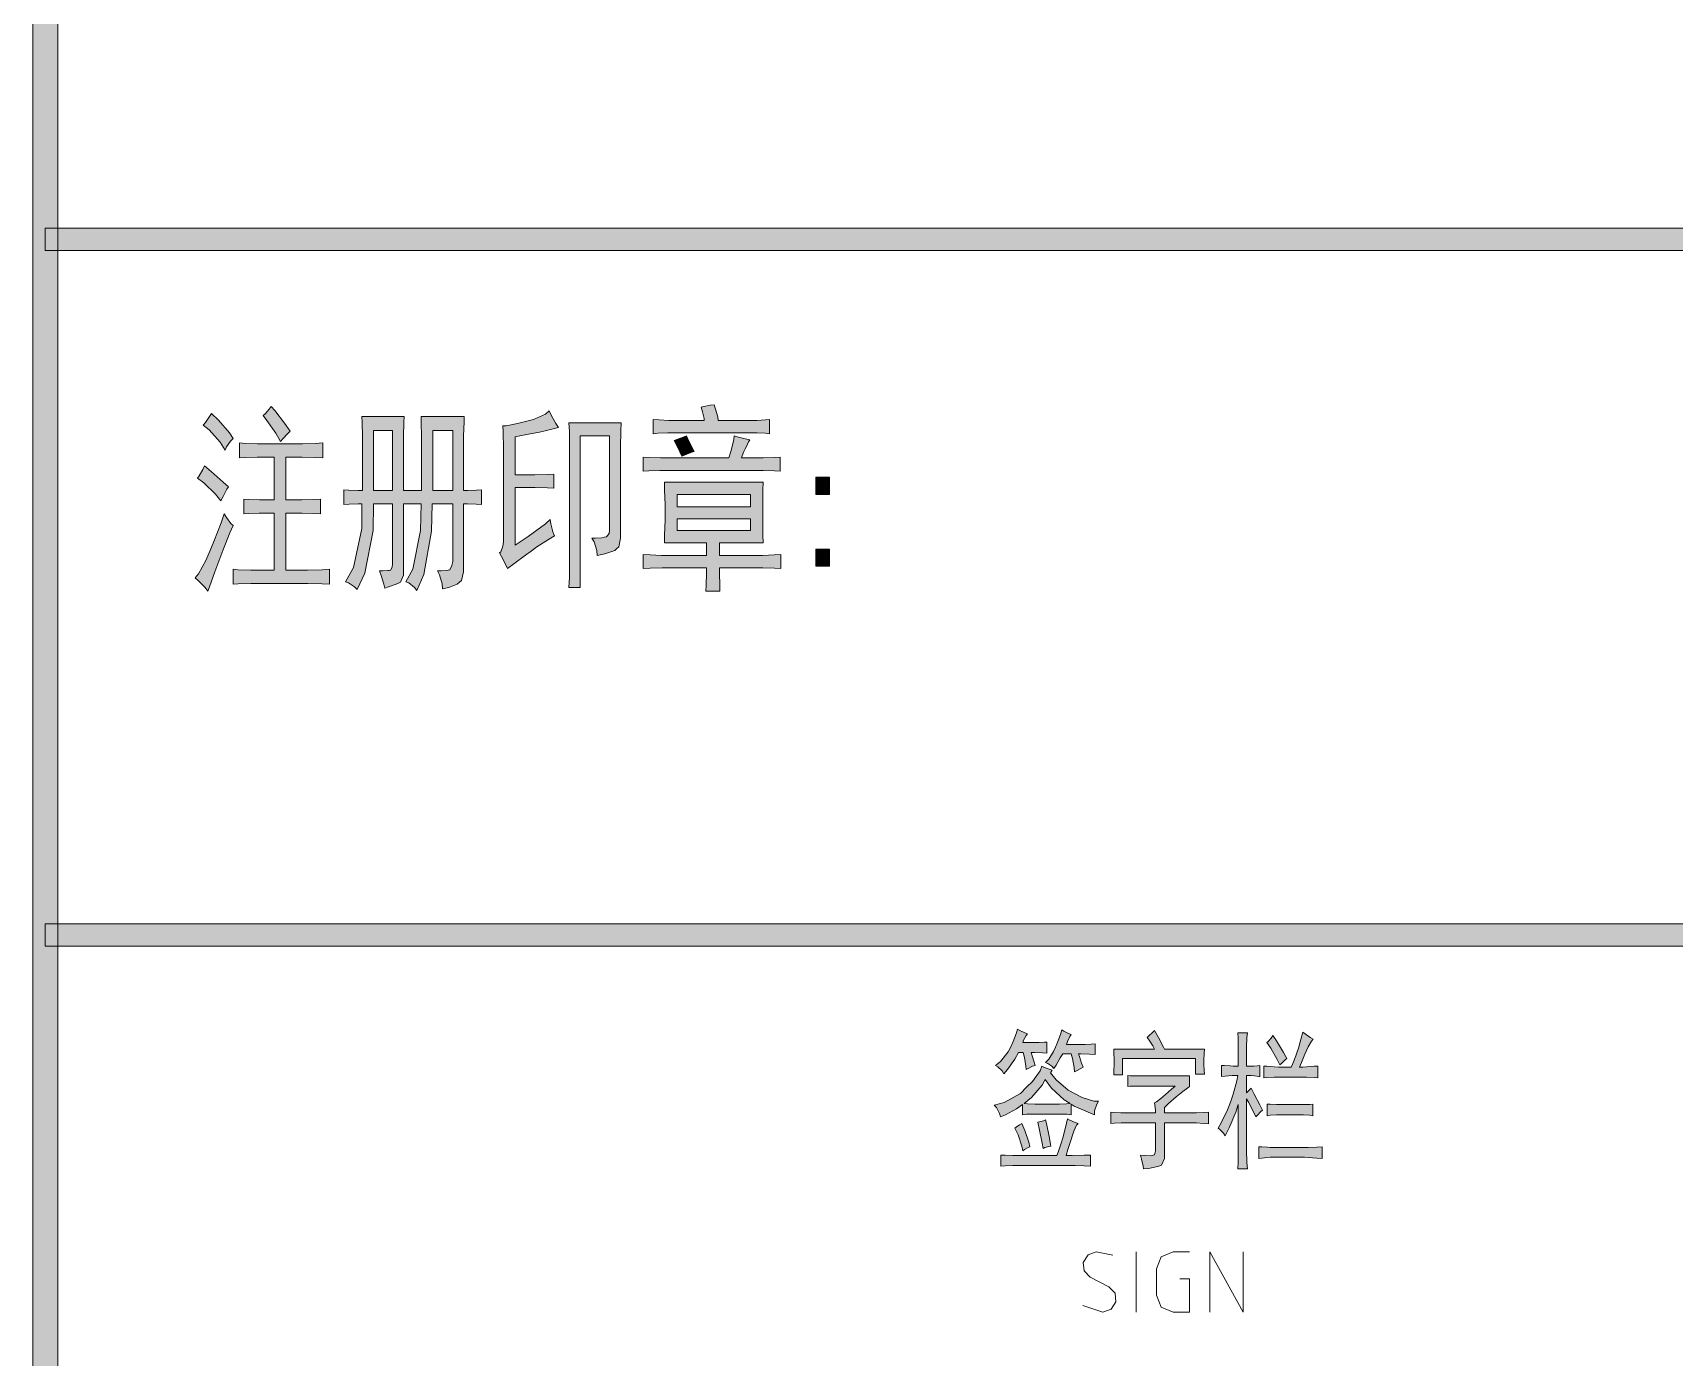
# Model space of a CAD drawing. Header units: millimetres. Extents: x 0 to 414, y 0 to 292.
# Drawn here: x 354.72 to 385.83, y 115.62 to 140.73 of the extents above; entities that cross this region are included whole.
import ezdxf

# ---------------------------------------------------------------- set-up
doc = ezdxf.new("R2010")
doc.units = ezdxf.units.MM

msp = doc.modelspace()

# ---------------------------------------------------------------- hatches: boundary and pattern name
h = msp.add_hatch(color=0)
h.dxf.hatch_style = 2
h.paths.add_polyline_path([(355.194306, 9.846028), (354.721583, 9.846028), (354.721583, 282.620861), (355.194306, 282.620861)])
h = msp.add_hatch(color=0)
h.dxf.hatch_style = 2
h.paths.add_polyline_path([(354.957944, 136.599083), (354.957944, 137.022417), (404.237472, 137.022417), (404.237472, 136.599083)])
h = msp.add_hatch(color=0)
h.dxf.hatch_style = 2
h.paths.add_polyline_path([(358.10825, 133.512278), (358.242306, 133.38175), (358.446917, 133.141861), (358.521, 133.039556), (358.468083, 132.986639), (358.390472, 132.877278), (358.365778, 132.817306), (358.270528, 132.965472), (358.065917, 133.201833), (357.953028, 133.290028), (357.991833, 133.342944), (358.069444, 133.452306)])
h = msp.add_hatch(color=0)
h.dxf.hatch_style = 2
h.paths.add_polyline_path([(359.085444, 133.469944), (359.12425, 133.505222), (359.201861, 133.593417), (359.240667, 133.646333), (359.311222, 133.565194), (359.491139, 133.328833), (359.596972, 133.173611), (359.551111, 133.12775), (359.462917, 133.0325), (359.417056, 132.979583), (359.325333, 133.134806), (359.156, 133.378222)])
h = msp.add_hatch(color=0)
h.dxf.hatch_style = 2
h.paths.add_polyline_path([(364.609944, 131.191), (364.497056, 131.123972), (364.278333, 130.979333), (364.168972, 130.901722), (364.063139, 130.824111), (363.837361, 130.658306), (363.720944, 130.570111), (363.682139, 130.65125), (363.604528, 130.799417), (363.565722, 130.866444), (363.593944, 130.887611), (363.63275, 130.993444), (363.643333, 131.074583), (363.643333, 132.626806), (363.643333, 132.842), (363.636278, 133.166556), (363.63275, 133.275917), (363.692722, 133.275917), (363.907917, 133.31825), (364.059611, 133.357056), (364.211306, 133.399389), (364.437083, 133.498167), (364.507639, 133.558139), (364.546444, 133.477), (364.634639, 133.321778), (364.687556, 133.247694), (364.613472, 133.223), (364.433556, 133.180667), (364.324194, 133.1595), (364.218361, 133.134806), (363.985528, 133.092472), (363.865583, 133.067778), (363.865583, 132.344583), (364.130167, 132.344583), (364.236, 132.344583), (364.468833, 132.351639), (364.595833, 132.358694), (364.595833, 132.094111), (364.479417, 132.101167), (364.246583, 132.108222), (364.130167, 132.108222), (363.865583, 132.108222), (363.865583, 131.014611), (364.109, 131.176889), (364.440611, 131.420306), (364.528806, 131.501444), (364.542917, 131.420306), (364.581722, 131.265083)])
h = msp.add_hatch(color=0)
h.dxf.hatch_style = 2
h.paths.add_polyline_path([(367.636778, 133.674556), (367.665, 133.593417), (367.703806, 133.44525), (367.714389, 133.378222), (368.367028, 133.378222), (368.444639, 133.378222), (368.606917, 133.388806), (368.688056, 133.395861), (368.688056, 133.12775), (368.606917, 133.134806), (368.451694, 133.141861), (368.377611, 133.141861), (366.860667, 133.141861), (366.758361, 133.141861), (366.571389, 133.134806), (366.483194, 133.12775), (366.483194, 133.395861), (366.592556, 133.388806), (366.776, 133.378222), (366.850083, 133.378222), (367.446278, 133.378222), (367.446278, 133.417028), (367.418056, 133.544028), (367.393361, 133.632222), (367.44275, 133.646333), (367.562694, 133.6675)])
h = msp.add_hatch(color=0)
h.paths.add_polyline_path([(361.7595, 133.452306), (361.752444, 133.342944), (361.745389, 133.078361), (361.745389, 132.923139), (361.745389, 132.04825), (362.091111, 132.04825), (362.091111, 132.93725), (362.091111, 133.078361), (362.084056, 133.335889), (362.080528, 133.452306), (362.898972, 133.452306), (362.895444, 133.35), (362.888389, 133.085417), (362.888389, 132.923139), (362.888389, 132.04825), (362.966, 132.04825), (363.131806, 132.055306), (363.223528, 132.062361), (363.223528, 131.783667), (363.128278, 131.790722), (362.962472, 131.797778), (362.888389, 131.797778), (362.888389, 130.644194), (362.888389, 130.510139), (362.846056, 130.344333), (362.80725, 130.312583), (362.764917, 130.277306), (362.606167, 130.213806), (362.48975, 130.185583), (362.479167, 130.280833), (362.429778, 130.453694), (362.390972, 130.527778), (362.461528, 130.527778), (362.563833, 130.534833), (362.595583, 130.541889), (362.627333, 130.548944), (362.666139, 130.630083), (362.68025, 130.704167), (362.68025, 131.797778), (362.288667, 131.797778), (362.278083, 131.279194), (362.133444, 130.46075), (362.002917, 130.157361), (361.957056, 130.213806), (361.851222, 130.298472), (361.79125, 130.319639), (361.925306, 130.556), (362.069944, 131.293306), (362.080528, 131.797778), (361.745389, 131.797778), (361.745389, 130.556), (361.745389, 130.443111), (361.692472, 130.312583), (361.643083, 130.287889), (361.590167, 130.266722), (361.463167, 130.224389), (361.392611, 130.199694), (361.374972, 130.273778), (361.325583, 130.436056), (361.293833, 130.527778), (361.357333, 130.527778), (361.449056, 130.531306), (361.47375, 130.534833), (361.498444, 130.538361), (361.530194, 130.598333), (361.53725, 130.658306), (361.53725, 131.797778), (361.180944, 131.797778), (361.170361, 131.293306), (361.015139, 130.481917), (360.8705, 130.171472), (360.821111, 130.224389), (360.708222, 130.298472), (360.64825, 130.319639), (360.799944, 130.591278), (360.955167, 131.332111), (360.958694, 131.797778), (360.888139, 131.797778), (360.715278, 131.790722), (360.6165, 131.783667), (360.6165, 132.062361), (360.708222, 132.055306), (360.888139, 132.04825), (360.969278, 132.04825), (360.969278, 132.9055), (360.969278, 133.067778), (360.96575, 133.342944), (360.958694, 133.452306)])
h.paths.add_polyline_path([(362.68025, 132.04825), (362.68025, 133.187722), (362.302778, 133.187722), (362.302778, 132.04825)])
h.paths.add_polyline_path([(361.53725, 132.04825), (361.53725, 133.187722), (361.180944, 133.187722), (361.180944, 132.04825)])
h = msp.add_hatch(color=0)
h.dxf.hatch_style = 2
h.paths.add_polyline_path([(365.872889, 133.335889), (365.865833, 133.180667), (365.862306, 132.870222), (365.862306, 132.715), (365.862306, 131.279194), (365.862306, 131.148667), (365.827028, 130.979333), (365.788222, 130.947583), (365.752944, 130.915833), (365.565972, 130.852333), (365.417806, 130.820583), (365.41075, 130.912306), (365.361361, 131.074583), (365.319028, 131.148667), (365.389583, 131.148667), (365.506, 131.155722), (365.551861, 131.162778), (365.594194, 131.169833), (365.643583, 131.236861), (365.650639, 131.293306), (365.650639, 133.085417), (365.096778, 133.085417), (365.096778, 130.213806), (364.885111, 130.213806), (364.892167, 130.400778), (364.895694, 130.785306), (364.895694, 130.982861), (364.895694, 132.669139), (364.895694, 132.831417), (364.892167, 133.166556), (364.885111, 133.335889)])
h = msp.add_hatch(color=0)
h.dxf.hatch_style = 2
h.paths.add_polyline_path([(359.7275, 132.93725), (359.833333, 132.93725), (360.07675, 132.944306), (360.217861, 132.951361), (360.217861, 132.669139), (360.066167, 132.676194), (359.829806, 132.68325), (359.738083, 132.68325), (359.519361, 132.68325), (359.519361, 131.871861), (359.7275, 131.871861), (359.82275, 131.871861), (360.045, 131.878917), (360.172, 131.885972), (360.172, 131.607278), (360.048528, 131.614333), (359.829806, 131.621389), (359.7275, 131.621389), (359.519361, 131.621389), (359.519361, 130.541889), (359.794528, 130.541889), (359.928583, 130.541889), (360.20375, 130.548944), (360.348389, 130.556), (360.348389, 130.273778), (360.20375, 130.280833), (359.932111, 130.287889), (359.805111, 130.287889), (358.99725, 130.287889), (358.852611, 130.287889), (358.612722, 130.280833), (358.521, 130.273778), (358.521, 130.556), (358.609194, 130.548944), (358.852611, 130.541889), (359.007833, 130.541889), (359.297111, 130.541889), (359.297111, 131.621389), (359.117194, 131.621389), (359.014889, 131.621389), (358.813806, 131.614333), (358.718556, 131.607278), (358.718556, 131.885972), (358.813806, 131.878917), (359.018417, 131.871861), (359.131306, 131.871861), (359.297111, 131.871861), (359.297111, 132.68325), (359.085444, 132.68325), (358.976083, 132.68325), (358.753833, 132.676194), (358.640944, 132.669139), (358.640944, 132.951361), (358.753833, 132.944306), (358.979611, 132.93725), (359.096028, 132.93725)])
h = msp.add_hatch(color=0)
h.dxf.hatch_style = 2
h.paths.add_polyline_path([(368.455222, 132.669139), (368.568111, 132.669139), (368.783306, 132.676194), (368.889139, 132.68325), (368.889139, 132.418667), (368.783306, 132.425722), (368.568111, 132.432778), (368.455222, 132.432778), (366.716028, 132.432778), (366.610194, 132.432778), (366.398528, 132.425722), (366.292694, 132.418667), (366.292694, 132.68325), (366.405583, 132.676194), (366.61725, 132.669139), (366.716028, 132.669139), (367.911944, 132.669139), (367.957806, 132.81025), (368.007194, 133.018389), (368.01425, 133.085417), (368.074222, 133.067778), (368.222389, 133.0325), (368.314111, 133.011333), (368.289417, 132.972528), (368.247083, 132.887861), (368.222389, 132.842), (368.201222, 132.792611), (368.169472, 132.707944), (368.155361, 132.669139)])
h = msp.add_hatch(color=0)
h.dxf.hatch_style = 2
h.paths.add_polyline_path([(366.881833, 132.997222), (366.931222, 133.018389), (367.047639, 133.060722), (367.114667, 133.085417), (367.146417, 133.011333), (367.2205, 132.863167), (367.259306, 132.789083), (367.192278, 132.767917), (367.075861, 132.722056), (367.026472, 132.700889), (366.987667, 132.782028), (366.913583, 132.930194)])
h = msp.add_hatch(color=0)
h.dxf.hatch_style = 2
h.paths.add_polyline_path([(357.977722, 132.520972), (358.104722, 132.411611), (358.3305, 132.210528), (358.429278, 132.122333), (358.397528, 132.072944), (358.326972, 131.938889), (358.288167, 131.85775), (358.182333, 131.981222), (357.960083, 132.196417), (357.843667, 132.284611), (357.875417, 132.330472), (357.942444, 132.446889)])
h = msp.add_hatch(color=0)
h.dxf.hatch_style = 2
h.paths.add_polyline_path([(369.820472, 131.974167), (369.566472, 131.974167), (369.566472, 132.30225), (369.820472, 132.30225)])
h = msp.add_hatch(color=0)
h.paths.add_polyline_path([(368.568111, 132.210528), (368.561056, 132.055306), (368.557528, 131.7625), (368.557528, 131.621389), (368.557528, 131.487333), (368.561056, 131.205111), (368.568111, 131.056944), (367.735556, 131.056944), (367.735556, 130.820583), (368.444639, 130.820583), (368.550472, 130.820583), (368.779778, 130.827639), (368.899722, 130.838222), (368.899722, 130.570111), (368.783306, 130.577167), (368.557528, 130.584222), (368.444639, 130.584222), (367.735556, 130.584222), (367.735556, 130.474861), (367.742611, 130.252611), (367.746139, 130.14325), (367.481556, 130.14325), (367.485083, 130.252611), (367.492139, 130.474861), (367.492139, 130.584222), (366.737194, 130.584222), (366.649, 130.584222), (366.42675, 130.577167), (366.292694, 130.570111), (366.292694, 130.838222), (366.423222, 130.827639), (366.638417, 130.820583), (366.726611, 130.820583), (367.492139, 130.820583), (367.492139, 131.056944), (366.694861, 131.056944), (366.698389, 131.205111), (366.705444, 131.494389), (366.705444, 131.6355), (366.705444, 131.776611), (366.698389, 132.062361), (366.694861, 132.210528)])
h.paths.add_polyline_path([(368.324694, 131.737806), (368.324694, 131.974167), (366.938278, 131.974167), (366.938278, 131.737806)])
h.paths.add_polyline_path([(368.324694, 131.293306), (368.324694, 131.515556), (366.938278, 131.515556), (366.938278, 131.293306)])
h = msp.add_hatch(color=0)
h.dxf.hatch_style = 2
h.paths.add_polyline_path([(358.521, 131.385028), (358.4575, 131.250972), (358.323444, 130.915833), (358.249361, 130.711222), (358.17175, 130.506611), (358.069444, 130.224389), (358.041222, 130.14325), (357.988306, 130.213806), (357.864833, 130.340806), (357.797806, 130.393722), (357.861306, 130.467806), (357.998889, 130.721806), (358.0765, 130.901722), (358.154111, 131.085167), (358.291694, 131.434417), (358.351667, 131.607278), (358.390472, 131.54025), (358.475139, 131.427361)])
h = msp.add_hatch(color=0)
h.dxf.hatch_style = 2
h.paths.add_polyline_path([(369.820472, 130.615972), (369.566472, 130.615972), (369.566472, 130.940528), (369.820472, 130.940528)])
h = msp.add_hatch(color=0)
h.dxf.hatch_style = 2
h.paths.add_polyline_path([(404.237472, 123.835583), (404.237472, 123.41225), (354.957944, 123.41225), (354.957944, 123.835583)])
h = msp.add_hatch(color=0)
h.dxf.hatch_style = 2
h.paths.add_polyline_path([(373.944444, 121.38025), (373.863306, 121.387306), (373.711611, 121.394361), (373.644583, 121.394361), (373.662222, 121.330861), (373.701028, 121.210917), (373.722194, 121.147417), (373.669278, 121.133306), (373.588139, 121.0945), (373.552861, 121.069806), (373.545806, 121.136833), (373.517583, 121.299111), (373.496417, 121.394361), (373.404694, 121.394361), (373.334139, 121.270889), (373.196556, 121.069806), (373.129528, 120.992194), (373.097778, 121.045111), (373.016639, 121.122722), (372.970778, 121.147417), (373.066028, 121.225028), (373.210667, 121.404944), (373.260056, 121.503722), (373.305917, 121.6025), (373.369417, 121.768306), (373.387056, 121.835333), (373.429389, 121.814167), (373.524639, 121.768306), (373.577556, 121.747139), (373.549333, 121.715389), (373.503472, 121.630722), (373.485833, 121.581333), (373.746889, 121.581333), (373.796278, 121.581333), (373.895056, 121.588389), (373.944444, 121.591917)])
h = msp.add_hatch(color=0)
h.dxf.hatch_style = 2
h.paths.add_polyline_path([(374.628833, 121.115667), (374.5865, 121.0945), (374.505361, 121.048639), (374.470083, 121.027472), (374.4595, 121.108611), (374.42775, 121.281472), (374.403056, 121.369667), (374.244306, 121.369667), (374.198444, 121.292056), (374.117306, 121.154472), (374.0785, 121.0945), (374.039694, 121.133306), (373.962083, 121.186222), (373.91975, 121.203861), (373.979722, 121.270889), (374.071444, 121.415528), (374.106722, 121.493139), (374.142, 121.57075), (374.201972, 121.736556), (374.226667, 121.82475), (374.265472, 121.796528), (374.353667, 121.754194), (374.403056, 121.736556), (374.378361, 121.69775), (374.336028, 121.6025), (374.318389, 121.549583), (374.628833, 121.549583), (374.667639, 121.549583), (374.784056, 121.553111), (374.861667, 121.560167), (374.861667, 121.359083), (374.748778, 121.366139), (374.590028, 121.369667), (374.544167, 121.369667), (374.561806, 121.320278), (374.600611, 121.193278)])
h = msp.add_hatch(color=0)
h.dxf.hatch_style = 2
h.paths.add_polyline_path([(375.9835, 121.814167), (376.061111, 121.676583), (376.156361, 121.496667), (376.174, 121.457861), (376.932472, 121.457861), (376.925417, 121.376722), (376.921889, 121.249722), (376.921889, 121.203861), (376.921889, 121.165056), (376.925417, 121.055694), (376.932472, 120.981611), (376.763139, 120.981611), (376.763139, 121.281472), (375.376722, 121.281472), (375.376722, 120.971028), (375.210917, 120.971028), (375.214444, 121.048639), (375.217972, 121.172111), (375.217972, 121.214444), (375.217972, 121.260306), (375.214444, 121.38025), (375.210917, 121.457861), (375.9835, 121.457861), (375.955278, 121.521361), (375.884722, 121.630722), (375.842389, 121.680111), (375.874139, 121.708333), (375.944694, 121.775361)])
h = msp.add_hatch(color=0)
h.dxf.hatch_style = 2
h.paths.add_polyline_path([(377.257028, 121.147417), (377.309944, 121.147417), (377.419306, 121.143889), (377.472222, 121.136833), (377.571, 121.136833), (377.571, 121.404944), (377.571, 121.486083), (377.567472, 121.669528), (377.563944, 121.768306), (377.747389, 121.768306), (377.736806, 121.680111), (377.72975, 121.496667), (377.72975, 121.404944), (377.72975, 121.136833), (377.828528, 121.136833), (377.863806, 121.136833), (377.937889, 121.143889), (377.980222, 121.147417), (377.980222, 120.939278), (377.962583, 120.942806), (377.877917, 120.953389), (377.814417, 120.960444), (377.72975, 120.960444), (377.72975, 120.628833), (377.814417, 120.717028), (377.870861, 120.604139), (377.980222, 120.399528), (378.029611, 120.304278), (377.994333, 120.272528), (377.934361, 120.2055), (377.902611, 120.17375), (377.853222, 120.283111), (377.768556, 120.455972), (377.72975, 120.515944), (377.72975, 119.662222), (377.72975, 119.545806), (377.736806, 119.309444), (377.747389, 119.185972), (377.563944, 119.185972), (377.567472, 119.312972), (377.571, 119.552861), (377.571, 119.662222), (377.571, 120.406583), (377.525139, 120.261944), (377.401667, 119.969139), (377.320528, 119.817444), (377.288778, 119.863306), (377.22175, 119.933861), (377.19, 119.962083), (377.249972, 120.060861), (377.366389, 120.307806), (377.422833, 120.455972), (377.47575, 120.604139), (377.546306, 120.854611), (377.563944, 120.960444), (377.454583, 120.960444), (377.257028, 120.939278)])
h = msp.add_hatch(color=0)
h.dxf.hatch_style = 2
h.paths.add_polyline_path([(378.992694, 121.648361), (378.960944, 121.609556), (378.897444, 121.500194), (378.865694, 121.433167), (378.833944, 121.362611), (378.770444, 121.203861), (378.735167, 121.115667), (378.795139, 121.115667), (378.869222, 121.122722), (379.010333, 121.133306), (379.077361, 121.136833), (379.077361, 120.914583), (379.010333, 120.921639), (378.865694, 120.928694), (378.784556, 120.928694), (378.336528, 120.928694), (378.251861, 120.928694), (378.11075, 120.921639), (378.054306, 120.914583), (378.054306, 121.136833), (378.11075, 121.133306), (378.251861, 121.122722), (378.336528, 121.115667), (378.576417, 121.115667), (378.608167, 121.186222), (378.661083, 121.330861), (378.685778, 121.404944), (378.710472, 121.4755), (378.766917, 121.666), (378.795139, 121.782417), (378.837472, 121.747139), (378.93625, 121.680111)])
h = msp.add_hatch(color=0)
h.dxf.hatch_style = 2
h.paths.add_polyline_path([(378.227167, 121.715389), (378.294194, 121.613083), (378.42825, 121.397889), (378.495278, 121.281472), (378.46, 121.25325), (378.3965, 121.193278), (378.361222, 121.161528), (378.311833, 121.263833), (378.188361, 121.4755), (378.11075, 121.581333), (378.135444, 121.6025), (378.195417, 121.669528)])
h = msp.add_hatch(color=0)
h.paths.add_polyline_path([(374.844028, 120.216083), (374.68175, 120.279583), (374.4595, 120.378361), (374.403056, 120.417167), (374.403056, 120.216083), (374.328972, 120.223139), (374.180806, 120.226667), (374.11025, 120.226667), (373.785694, 120.226667), (373.711611, 120.226667), (373.559917, 120.223139), (373.478778, 120.216083), (373.478778, 120.406583), (373.365889, 120.328972), (373.15775, 120.212556), (373.0625, 120.17375), (373.048389, 120.240778), (372.988417, 120.350139), (372.946083, 120.396), (373.136583, 120.448917), (373.4435, 120.61825), (373.559917, 120.734667), (373.672806, 120.847556), (373.817444, 121.048639), (373.845667, 121.136833), (373.888, 121.115667), (373.986778, 121.076861), (374.043222, 121.059222), (374.011472, 121.006306), (374.117306, 120.875778), (374.350139, 120.68175), (374.480667, 120.611194), (374.611194, 120.540639), (374.833444, 120.473611), (374.925167, 120.473611), (374.889889, 120.417167), (374.847556, 120.290167)])
h.paths.add_polyline_path([(373.514056, 120.42775), (373.577556, 120.420694), (373.715139, 120.417167), (373.785694, 120.417167), (374.11025, 120.417167), (374.180806, 120.417167), (374.318389, 120.420694), (374.385417, 120.42775), (374.269, 120.494778), (374.032639, 120.720556), (373.912694, 120.882833), (373.852722, 120.773472), (373.655167, 120.544167)])
h = msp.add_hatch(color=0)
h.dxf.hatch_style = 2
h.paths.add_polyline_path([(376.646722, 120.949861), (376.646722, 120.748778), (376.614972, 120.727611), (376.519722, 120.657056), (376.456222, 120.604139), (376.39625, 120.55475), (376.251611, 120.42775), (376.174, 120.350139), (376.174, 120.251361), (376.738444, 120.251361), (376.780778, 120.251361), (376.914833, 120.254889), (377.006556, 120.261944), (377.006556, 120.039694), (376.914833, 120.050278), (376.780778, 120.060861), (376.738444, 120.060861), (376.174, 120.060861), (376.174, 119.496417), (376.170472, 119.387056), (376.117556, 119.256528), (376.064639, 119.242417), (376.01525, 119.224778), (375.870611, 119.196556), (375.775361, 119.185972), (375.771833, 119.242417), (375.740083, 119.372944), (375.715389, 119.450556), (375.810639, 119.439972), (375.934111, 119.436444), (375.958806, 119.447028), (375.9835, 119.454083), (376.004667, 119.528167), (376.001139, 119.595194), (376.001139, 120.060861), (375.415528, 120.060861), (375.352028, 120.060861), (375.2215, 120.057333), (375.158, 120.050278), (375.158, 120.261944), (375.2215, 120.254889), (375.344972, 120.251361), (375.408472, 120.251361), (376.001139, 120.251361), (376.001139, 120.30075), (375.990556, 120.396), (375.9835, 120.438333), (376.018778, 120.4595), (376.103444, 120.523), (376.149306, 120.561806), (376.195167, 120.600611), (376.308056, 120.699389), (376.375083, 120.759361), (375.725972, 120.759361), (375.651889, 120.759361), (375.524889, 120.755833), (375.4755, 120.748778), (375.4755, 120.960444), (375.524889, 120.953389), (375.644833, 120.949861), (375.715389, 120.949861)])
h = msp.add_hatch(color=0)
h.dxf.hatch_style = 2
h.paths.add_polyline_path([(378.752806, 120.406583), (378.80925, 120.406583), (378.925667, 120.410111), (378.985639, 120.417167), (378.985639, 120.194917), (378.925667, 120.2055), (378.80925, 120.216083), (378.752806, 120.216083), (378.361222, 120.216083), (378.297722, 120.216083), (378.177778, 120.2055), (378.121333, 120.194917), (378.121333, 120.417167), (378.177778, 120.417167), (378.297722, 120.410111), (378.361222, 120.406583)])
h = msp.add_hatch(color=0)
h.dxf.hatch_style = 2
h.paths.add_polyline_path([(373.369417, 119.253), (373.298861, 119.253), (373.150694, 119.245944), (373.073083, 119.242417), (373.073083, 119.450556), (373.154222, 119.447028), (373.298861, 119.439972), (373.362361, 119.439972), (374.134944, 119.439972), (374.159639, 119.507), (374.216083, 119.672806), (374.244306, 119.775111), (374.272528, 119.873889), (374.318389, 120.057333), (374.336028, 120.138472), (374.381889, 120.11025), (374.480667, 120.067917), (374.537111, 120.050278), (374.505361, 120.018528), (374.452444, 119.905639), (374.42775, 119.8245), (374.403056, 119.743361), (374.343083, 119.552861), (374.311333, 119.439972), (374.424222, 119.439972), (374.653528, 119.447028), (374.769944, 119.450556), (374.769944, 119.242417), (374.653528, 119.245944), (374.477139, 119.253), (374.420694, 119.253)])
h = msp.add_hatch(color=0)
h.dxf.hatch_style = 2
h.paths.add_polyline_path([(373.870361, 119.574028), (373.85625, 119.672806), (373.806861, 119.923278), (373.771583, 120.071444), (373.803333, 120.0785), (373.877417, 120.099667), (373.91975, 120.117306), (373.937389, 120.050278), (373.986778, 119.799806), (374.018528, 119.619889), (373.979722, 119.612833), (373.902111, 119.591667)])
h = msp.add_hatch(color=0)
h.dxf.hatch_style = 2
h.paths.add_polyline_path([(373.471722, 120.050278), (373.524639, 119.916222), (373.598722, 119.6975), (373.619889, 119.605778), (373.588139, 119.595194), (373.521111, 119.556389), (373.485833, 119.528167), (373.471722, 119.619889), (373.397639, 119.835083), (373.337667, 119.962083), (373.358833, 119.979722), (373.425861, 120.022056)])
h = msp.add_hatch(color=0)
h.dxf.hatch_style = 2
h.paths.add_polyline_path([(378.826889, 119.595194), (378.897444, 119.595194), (379.06325, 119.60225), (379.162028, 119.605778), (379.162028, 119.387056), (379.06325, 119.390583), (378.897444, 119.401167), (378.826889, 119.408222), (378.177778, 119.408222), (377.962583, 119.387056), (377.962583, 119.605778), (378.0155, 119.605778), (378.124861, 119.60225), (378.177778, 119.595194)])

# ---------------------------------------------------------------- linework, layer by layer
at = {"color": 0, "lineweight": 0}
for points in [[(355.194306, 9.846028), (354.721583, 9.846028), (354.721583, 282.620861), (355.194306, 282.620861)], [(354.957944, 136.599083), (354.957944, 137.022417), (404.237472, 137.022417), (404.237472, 136.599083)], [(358.10825, 133.512278), (358.242306, 133.38175), (358.446917, 133.141861), (358.521, 133.039556), (358.468083, 132.986639), (358.390472, 132.877278), (358.365778, 132.817306), (358.270528, 132.965472), (358.065917, 133.201833), (357.953028, 133.290028), (357.991833, 133.342944), (358.069444, 133.452306)], [(359.085444, 133.469944), (359.12425, 133.505222), (359.201861, 133.593417), (359.240667, 133.646333), (359.311222, 133.565194), (359.491139, 133.328833), (359.596972, 133.173611), (359.551111, 133.12775), (359.462917, 133.0325), (359.417056, 132.979583), (359.325333, 133.134806), (359.156, 133.378222)], [(364.609944, 131.191), (364.497056, 131.123972), (364.278333, 130.979333), (364.168972, 130.901722), (364.063139, 130.824111), (363.837361, 130.658306), (363.720944, 130.570111), (363.682139, 130.65125), (363.604528, 130.799417), (363.565722, 130.866444), (363.593944, 130.887611), (363.63275, 130.993444), (363.643333, 131.074583), (363.643333, 132.626806), (363.643333, 132.842), (363.636278, 133.166556), (363.63275, 133.275917), (363.692722, 133.275917), (363.907917, 133.31825), (364.059611, 133.357056), (364.211306, 133.399389), (364.437083, 133.498167), (364.507639, 133.558139), (364.546444, 133.477), (364.634639, 133.321778), (364.687556, 133.247694), (364.613472, 133.223), (364.433556, 133.180667), (364.324194, 133.1595), (364.218361, 133.134806), (363.985528, 133.092472), (363.865583, 133.067778), (363.865583, 132.344583), (364.130167, 132.344583), (364.236, 132.344583), (364.468833, 132.351639), (364.595833, 132.358694), (364.595833, 132.094111), (364.479417, 132.101167), (364.246583, 132.108222), (364.130167, 132.108222), (363.865583, 132.108222), (363.865583, 131.014611), (364.109, 131.176889), (364.440611, 131.420306), (364.528806, 131.501444), (364.542917, 131.420306), (364.581722, 131.265083)], [(367.636778, 133.674556), (367.665, 133.593417), (367.703806, 133.44525), (367.714389, 133.378222), (368.367028, 133.378222), (368.444639, 133.378222), (368.606917, 133.388806), (368.688056, 133.395861), (368.688056, 133.12775), (368.606917, 133.134806), (368.451694, 133.141861), (368.377611, 133.141861), (366.860667, 133.141861), (366.758361, 133.141861), (366.571389, 133.134806), (366.483194, 133.12775), (366.483194, 133.395861), (366.592556, 133.388806), (366.776, 133.378222), (366.850083, 133.378222), (367.446278, 133.378222), (367.446278, 133.417028), (367.418056, 133.544028), (367.393361, 133.632222), (367.44275, 133.646333), (367.562694, 133.6675)], [(361.7595, 133.452306), (361.752444, 133.342944), (361.745389, 133.078361), (361.745389, 132.923139), (361.745389, 132.04825), (362.091111, 132.04825), (362.091111, 132.93725), (362.091111, 133.078361), (362.084056, 133.335889), (362.080528, 133.452306), (362.898972, 133.452306), (362.895444, 133.35), (362.888389, 133.085417), (362.888389, 132.923139), (362.888389, 132.04825), (362.966, 132.04825), (363.131806, 132.055306), (363.223528, 132.062361), (363.223528, 131.783667), (363.128278, 131.790722), (362.962472, 131.797778), (362.888389, 131.797778), (362.888389, 130.644194), (362.888389, 130.510139), (362.846056, 130.344333), (362.80725, 130.312583), (362.764917, 130.277306), (362.606167, 130.213806), (362.48975, 130.185583), (362.479167, 130.280833), (362.429778, 130.453694), (362.390972, 130.527778), (362.461528, 130.527778), (362.563833, 130.534833), (362.595583, 130.541889), (362.627333, 130.548944), (362.666139, 130.630083), (362.68025, 130.704167), (362.68025, 131.797778), (362.288667, 131.797778), (362.278083, 131.279194), (362.133444, 130.46075), (362.002917, 130.157361), (361.957056, 130.213806), (361.851222, 130.298472), (361.79125, 130.319639), (361.925306, 130.556), (362.069944, 131.293306), (362.080528, 131.797778), (361.745389, 131.797778), (361.745389, 130.556), (361.745389, 130.443111), (361.692472, 130.312583), (361.643083, 130.287889), (361.590167, 130.266722), (361.463167, 130.224389), (361.392611, 130.199694), (361.374972, 130.273778), (361.325583, 130.436056), (361.293833, 130.527778), (361.357333, 130.527778), (361.449056, 130.531306), (361.47375, 130.534833), (361.498444, 130.538361), (361.530194, 130.598333), (361.53725, 130.658306), (361.53725, 131.797778), (361.180944, 131.797778), (361.170361, 131.293306), (361.015139, 130.481917), (360.8705, 130.171472), (360.821111, 130.224389), (360.708222, 130.298472), (360.64825, 130.319639), (360.799944, 130.591278), (360.955167, 131.332111), (360.958694, 131.797778), (360.888139, 131.797778), (360.715278, 131.790722), (360.6165, 131.783667), (360.6165, 132.062361), (360.708222, 132.055306), (360.888139, 132.04825), (360.969278, 132.04825), (360.969278, 132.9055), (360.969278, 133.067778), (360.96575, 133.342944), (360.958694, 133.452306)], [(361.53725, 132.04825), (361.53725, 133.187722), (361.180944, 133.187722), (361.180944, 132.04825)], [(362.68025, 132.04825), (362.68025, 133.187722), (362.302778, 133.187722), (362.302778, 132.04825)], [(365.872889, 133.335889), (365.865833, 133.180667), (365.862306, 132.870222), (365.862306, 132.715), (365.862306, 131.279194), (365.862306, 131.148667), (365.827028, 130.979333), (365.788222, 130.947583), (365.752944, 130.915833), (365.565972, 130.852333), (365.417806, 130.820583), (365.41075, 130.912306), (365.361361, 131.074583), (365.319028, 131.148667), (365.389583, 131.148667), (365.506, 131.155722), (365.551861, 131.162778), (365.594194, 131.169833), (365.643583, 131.236861), (365.650639, 131.293306), (365.650639, 133.085417), (365.096778, 133.085417), (365.096778, 130.213806), (364.885111, 130.213806), (364.892167, 130.400778), (364.895694, 130.785306), (364.895694, 130.982861), (364.895694, 132.669139), (364.895694, 132.831417), (364.892167, 133.166556), (364.885111, 133.335889)], [(359.7275, 132.93725), (359.833333, 132.93725), (360.07675, 132.944306), (360.217861, 132.951361), (360.217861, 132.669139), (360.066167, 132.676194), (359.829806, 132.68325), (359.738083, 132.68325), (359.519361, 132.68325), (359.519361, 131.871861), (359.7275, 131.871861), (359.82275, 131.871861), (360.045, 131.878917), (360.172, 131.885972), (360.172, 131.607278), (360.048528, 131.614333), (359.829806, 131.621389), (359.7275, 131.621389), (359.519361, 131.621389), (359.519361, 130.541889), (359.794528, 130.541889), (359.928583, 130.541889), (360.20375, 130.548944), (360.348389, 130.556), (360.348389, 130.273778), (360.20375, 130.280833), (359.932111, 130.287889), (359.805111, 130.287889), (358.99725, 130.287889), (358.852611, 130.287889), (358.612722, 130.280833), (358.521, 130.273778), (358.521, 130.556), (358.609194, 130.548944), (358.852611, 130.541889), (359.007833, 130.541889), (359.297111, 130.541889), (359.297111, 131.621389), (359.117194, 131.621389), (359.014889, 131.621389), (358.813806, 131.614333), (358.718556, 131.607278), (358.718556, 131.885972), (358.813806, 131.878917), (359.018417, 131.871861), (359.131306, 131.871861), (359.297111, 131.871861), (359.297111, 132.68325), (359.085444, 132.68325), (358.976083, 132.68325), (358.753833, 132.676194), (358.640944, 132.669139), (358.640944, 132.951361), (358.753833, 132.944306), (358.979611, 132.93725), (359.096028, 132.93725)], [(368.455222, 132.669139), (368.568111, 132.669139), (368.783306, 132.676194), (368.889139, 132.68325), (368.889139, 132.418667), (368.783306, 132.425722), (368.568111, 132.432778), (368.455222, 132.432778), (366.716028, 132.432778), (366.610194, 132.432778), (366.398528, 132.425722), (366.292694, 132.418667), (366.292694, 132.68325), (366.405583, 132.676194), (366.61725, 132.669139), (366.716028, 132.669139), (367.911944, 132.669139), (367.957806, 132.81025), (368.007194, 133.018389), (368.01425, 133.085417), (368.074222, 133.067778), (368.222389, 133.0325), (368.314111, 133.011333), (368.289417, 132.972528), (368.247083, 132.887861), (368.222389, 132.842), (368.201222, 132.792611), (368.169472, 132.707944), (368.155361, 132.669139)], [(366.881833, 132.997222), (366.931222, 133.018389), (367.047639, 133.060722), (367.114667, 133.085417), (367.146417, 133.011333), (367.2205, 132.863167), (367.259306, 132.789083), (367.192278, 132.767917), (367.075861, 132.722056), (367.026472, 132.700889), (366.987667, 132.782028), (366.913583, 132.930194)], [(357.977722, 132.520972), (358.104722, 132.411611), (358.3305, 132.210528), (358.429278, 132.122333), (358.397528, 132.072944), (358.326972, 131.938889), (358.288167, 131.85775), (358.182333, 131.981222), (357.960083, 132.196417), (357.843667, 132.284611), (357.875417, 132.330472), (357.942444, 132.446889)], [(369.820472, 131.974167), (369.566472, 131.974167), (369.566472, 132.30225), (369.820472, 132.30225)], [(368.568111, 132.210528), (368.561056, 132.055306), (368.557528, 131.7625), (368.557528, 131.621389), (368.557528, 131.487333), (368.561056, 131.205111), (368.568111, 131.056944), (367.735556, 131.056944), (367.735556, 130.820583), (368.444639, 130.820583), (368.550472, 130.820583), (368.779778, 130.827639), (368.899722, 130.838222), (368.899722, 130.570111), (368.783306, 130.577167), (368.557528, 130.584222), (368.444639, 130.584222), (367.735556, 130.584222), (367.735556, 130.474861), (367.742611, 130.252611), (367.746139, 130.14325), (367.481556, 130.14325), (367.485083, 130.252611), (367.492139, 130.474861), (367.492139, 130.584222), (366.737194, 130.584222), (366.649, 130.584222), (366.42675, 130.577167), (366.292694, 130.570111), (366.292694, 130.838222), (366.423222, 130.827639), (366.638417, 130.820583), (366.726611, 130.820583), (367.492139, 130.820583), (367.492139, 131.056944), (366.694861, 131.056944), (366.698389, 131.205111), (366.705444, 131.494389), (366.705444, 131.6355), (366.705444, 131.776611), (366.698389, 132.062361), (366.694861, 132.210528)], [(368.324694, 131.737806), (368.324694, 131.974167), (366.938278, 131.974167), (366.938278, 131.737806)], [(358.521, 131.385028), (358.4575, 131.250972), (358.323444, 130.915833), (358.249361, 130.711222), (358.17175, 130.506611), (358.069444, 130.224389), (358.041222, 130.14325), (357.988306, 130.213806), (357.864833, 130.340806), (357.797806, 130.393722), (357.861306, 130.467806), (357.998889, 130.721806), (358.0765, 130.901722), (358.154111, 131.085167), (358.291694, 131.434417), (358.351667, 131.607278), (358.390472, 131.54025), (358.475139, 131.427361)], [(368.324694, 131.293306), (368.324694, 131.515556), (366.938278, 131.515556), (366.938278, 131.293306)], [(369.820472, 130.615972), (369.566472, 130.615972), (369.566472, 130.940528), (369.820472, 130.940528)], [(404.237472, 123.835583), (404.237472, 123.41225), (354.957944, 123.41225), (354.957944, 123.835583)], [(373.944444, 121.38025), (373.863306, 121.387306), (373.711611, 121.394361), (373.644583, 121.394361), (373.662222, 121.330861), (373.701028, 121.210917), (373.722194, 121.147417), (373.669278, 121.133306), (373.588139, 121.0945), (373.552861, 121.069806), (373.545806, 121.136833), (373.517583, 121.299111), (373.496417, 121.394361), (373.404694, 121.394361), (373.334139, 121.270889), (373.196556, 121.069806), (373.129528, 120.992194), (373.097778, 121.045111), (373.016639, 121.122722), (372.970778, 121.147417), (373.066028, 121.225028), (373.210667, 121.404944), (373.260056, 121.503722), (373.305917, 121.6025), (373.369417, 121.768306), (373.387056, 121.835333), (373.429389, 121.814167), (373.524639, 121.768306), (373.577556, 121.747139), (373.549333, 121.715389), (373.503472, 121.630722), (373.485833, 121.581333), (373.746889, 121.581333), (373.796278, 121.581333), (373.895056, 121.588389), (373.944444, 121.591917)], [(374.628833, 121.115667), (374.5865, 121.0945), (374.505361, 121.048639), (374.470083, 121.027472), (374.4595, 121.108611), (374.42775, 121.281472), (374.403056, 121.369667), (374.244306, 121.369667), (374.198444, 121.292056), (374.117306, 121.154472), (374.0785, 121.0945), (374.039694, 121.133306), (373.962083, 121.186222), (373.91975, 121.203861), (373.979722, 121.270889), (374.071444, 121.415528), (374.106722, 121.493139), (374.142, 121.57075), (374.201972, 121.736556), (374.226667, 121.82475), (374.265472, 121.796528), (374.353667, 121.754194), (374.403056, 121.736556), (374.378361, 121.69775), (374.336028, 121.6025), (374.318389, 121.549583), (374.628833, 121.549583), (374.667639, 121.549583), (374.784056, 121.553111), (374.861667, 121.560167), (374.861667, 121.359083), (374.748778, 121.366139), (374.590028, 121.369667), (374.544167, 121.369667), (374.561806, 121.320278), (374.600611, 121.193278)], [(375.9835, 121.814167), (376.061111, 121.676583), (376.156361, 121.496667), (376.174, 121.457861), (376.932472, 121.457861), (376.925417, 121.376722), (376.921889, 121.249722), (376.921889, 121.203861), (376.921889, 121.165056), (376.925417, 121.055694), (376.932472, 120.981611), (376.763139, 120.981611), (376.763139, 121.281472), (375.376722, 121.281472), (375.376722, 120.971028), (375.210917, 120.971028), (375.214444, 121.048639), (375.217972, 121.172111), (375.217972, 121.214444), (375.217972, 121.260306), (375.214444, 121.38025), (375.210917, 121.457861), (375.9835, 121.457861), (375.955278, 121.521361), (375.884722, 121.630722), (375.842389, 121.680111), (375.874139, 121.708333), (375.944694, 121.775361)], [(377.257028, 121.147417), (377.309944, 121.147417), (377.419306, 121.143889), (377.472222, 121.136833), (377.571, 121.136833), (377.571, 121.404944), (377.571, 121.486083), (377.567472, 121.669528), (377.563944, 121.768306), (377.747389, 121.768306), (377.736806, 121.680111), (377.72975, 121.496667), (377.72975, 121.404944), (377.72975, 121.136833), (377.828528, 121.136833), (377.863806, 121.136833), (377.937889, 121.143889), (377.980222, 121.147417), (377.980222, 120.939278), (377.962583, 120.942806), (377.877917, 120.953389), (377.814417, 120.960444), (377.72975, 120.960444), (377.72975, 120.628833), (377.814417, 120.717028), (377.870861, 120.604139), (377.980222, 120.399528), (378.029611, 120.304278), (377.994333, 120.272528), (377.934361, 120.2055), (377.902611, 120.17375), (377.853222, 120.283111), (377.768556, 120.455972), (377.72975, 120.515944), (377.72975, 119.662222), (377.72975, 119.545806), (377.736806, 119.309444), (377.747389, 119.185972), (377.563944, 119.185972), (377.567472, 119.312972), (377.571, 119.552861), (377.571, 119.662222), (377.571, 120.406583), (377.525139, 120.261944), (377.401667, 119.969139), (377.320528, 119.817444), (377.288778, 119.863306), (377.22175, 119.933861), (377.19, 119.962083), (377.249972, 120.060861), (377.366389, 120.307806), (377.422833, 120.455972), (377.47575, 120.604139), (377.546306, 120.854611), (377.563944, 120.960444), (377.454583, 120.960444), (377.257028, 120.939278)], [(378.992694, 121.648361), (378.960944, 121.609556), (378.897444, 121.500194), (378.865694, 121.433167), (378.833944, 121.362611), (378.770444, 121.203861), (378.735167, 121.115667), (378.795139, 121.115667), (378.869222, 121.122722), (379.010333, 121.133306), (379.077361, 121.136833), (379.077361, 120.914583), (379.010333, 120.921639), (378.865694, 120.928694), (378.784556, 120.928694), (378.336528, 120.928694), (378.251861, 120.928694), (378.11075, 120.921639), (378.054306, 120.914583), (378.054306, 121.136833), (378.11075, 121.133306), (378.251861, 121.122722), (378.336528, 121.115667), (378.576417, 121.115667), (378.608167, 121.186222), (378.661083, 121.330861), (378.685778, 121.404944), (378.710472, 121.4755), (378.766917, 121.666), (378.795139, 121.782417), (378.837472, 121.747139), (378.93625, 121.680111)], [(378.227167, 121.715389), (378.294194, 121.613083), (378.42825, 121.397889), (378.495278, 121.281472), (378.46, 121.25325), (378.3965, 121.193278), (378.361222, 121.161528), (378.311833, 121.263833), (378.188361, 121.4755), (378.11075, 121.581333), (378.135444, 121.6025), (378.195417, 121.669528)], [(374.844028, 120.216083), (374.68175, 120.279583), (374.4595, 120.378361), (374.403056, 120.417167), (374.403056, 120.216083), (374.328972, 120.223139), (374.180806, 120.226667), (374.11025, 120.226667), (373.785694, 120.226667), (373.711611, 120.226667), (373.559917, 120.223139), (373.478778, 120.216083), (373.478778, 120.406583), (373.365889, 120.328972), (373.15775, 120.212556), (373.0625, 120.17375), (373.048389, 120.240778), (372.988417, 120.350139), (372.946083, 120.396), (373.136583, 120.448917), (373.4435, 120.61825), (373.559917, 120.734667), (373.672806, 120.847556), (373.817444, 121.048639), (373.845667, 121.136833), (373.888, 121.115667), (373.986778, 121.076861), (374.043222, 121.059222), (374.011472, 121.006306), (374.117306, 120.875778), (374.350139, 120.68175), (374.480667, 120.611194), (374.611194, 120.540639), (374.833444, 120.473611), (374.925167, 120.473611), (374.889889, 120.417167), (374.847556, 120.290167)], [(373.514056, 120.42775), (373.577556, 120.420694), (373.715139, 120.417167), (373.785694, 120.417167), (374.11025, 120.417167), (374.180806, 120.417167), (374.318389, 120.420694), (374.385417, 120.42775), (374.269, 120.494778), (374.032639, 120.720556), (373.912694, 120.882833), (373.852722, 120.773472), (373.655167, 120.544167)], [(376.646722, 120.949861), (376.646722, 120.748778), (376.614972, 120.727611), (376.519722, 120.657056), (376.456222, 120.604139), (376.39625, 120.55475), (376.251611, 120.42775), (376.174, 120.350139), (376.174, 120.251361), (376.738444, 120.251361), (376.780778, 120.251361), (376.914833, 120.254889), (377.006556, 120.261944), (377.006556, 120.039694), (376.914833, 120.050278), (376.780778, 120.060861), (376.738444, 120.060861), (376.174, 120.060861), (376.174, 119.496417), (376.170472, 119.387056), (376.117556, 119.256528), (376.064639, 119.242417), (376.01525, 119.224778), (375.870611, 119.196556), (375.775361, 119.185972), (375.771833, 119.242417), (375.740083, 119.372944), (375.715389, 119.450556), (375.810639, 119.439972), (375.934111, 119.436444), (375.958806, 119.447028), (375.9835, 119.454083), (376.004667, 119.528167), (376.001139, 119.595194), (376.001139, 120.060861), (375.415528, 120.060861), (375.352028, 120.060861), (375.2215, 120.057333), (375.158, 120.050278), (375.158, 120.261944), (375.2215, 120.254889), (375.344972, 120.251361), (375.408472, 120.251361), (376.001139, 120.251361), (376.001139, 120.30075), (375.990556, 120.396), (375.9835, 120.438333), (376.018778, 120.4595), (376.103444, 120.523), (376.149306, 120.561806), (376.195167, 120.600611), (376.308056, 120.699389), (376.375083, 120.759361), (375.725972, 120.759361), (375.651889, 120.759361), (375.524889, 120.755833), (375.4755, 120.748778), (375.4755, 120.960444), (375.524889, 120.953389), (375.644833, 120.949861), (375.715389, 120.949861)], [(378.752806, 120.406583), (378.80925, 120.406583), (378.925667, 120.410111), (378.985639, 120.417167), (378.985639, 120.194917), (378.925667, 120.2055), (378.80925, 120.216083), (378.752806, 120.216083), (378.361222, 120.216083), (378.297722, 120.216083), (378.177778, 120.2055), (378.121333, 120.194917), (378.121333, 120.417167), (378.177778, 120.417167), (378.297722, 120.410111), (378.361222, 120.406583)], [(373.369417, 119.253), (373.298861, 119.253), (373.150694, 119.245944), (373.073083, 119.242417), (373.073083, 119.450556), (373.154222, 119.447028), (373.298861, 119.439972), (373.362361, 119.439972), (374.134944, 119.439972), (374.159639, 119.507), (374.216083, 119.672806), (374.244306, 119.775111), (374.272528, 119.873889), (374.318389, 120.057333), (374.336028, 120.138472), (374.381889, 120.11025), (374.480667, 120.067917), (374.537111, 120.050278), (374.505361, 120.018528), (374.452444, 119.905639), (374.42775, 119.8245), (374.403056, 119.743361), (374.343083, 119.552861), (374.311333, 119.439972), (374.424222, 119.439972), (374.653528, 119.447028), (374.769944, 119.450556), (374.769944, 119.242417), (374.653528, 119.245944), (374.477139, 119.253), (374.420694, 119.253)], [(373.870361, 119.574028), (373.85625, 119.672806), (373.806861, 119.923278), (373.771583, 120.071444), (373.803333, 120.0785), (373.877417, 120.099667), (373.91975, 120.117306), (373.937389, 120.050278), (373.986778, 119.799806), (374.018528, 119.619889), (373.979722, 119.612833), (373.902111, 119.591667)], [(373.471722, 120.050278), (373.524639, 119.916222), (373.598722, 119.6975), (373.619889, 119.605778), (373.588139, 119.595194), (373.521111, 119.556389), (373.485833, 119.528167), (373.471722, 119.619889), (373.397639, 119.835083), (373.337667, 119.962083), (373.358833, 119.979722), (373.425861, 120.022056)], [(378.826889, 119.595194), (378.897444, 119.595194), (379.06325, 119.60225), (379.162028, 119.605778), (379.162028, 119.387056), (379.06325, 119.390583), (378.897444, 119.401167), (378.826889, 119.408222), (378.177778, 119.408222), (377.962583, 119.387056), (377.962583, 119.605778), (378.0155, 119.605778), (378.124861, 119.60225), (378.177778, 119.595194)]]:
    msp.add_lwpolyline(points, close=True, dxfattribs=at)
for points in [[(375.196806, 117.549083), (374.879306, 117.612583), (374.724083, 117.556139), (374.632361, 117.415028), (374.65, 117.25275), (374.766417, 117.132806)], [(375.196806, 117.549083), (374.879306, 117.612583), (374.724083, 117.556139), (374.632361, 117.415028), (374.65, 117.25275), (374.766417, 117.132806)], [(375.196806, 117.549083), (374.879306, 117.612583), (374.724083, 117.556139), (374.632361, 117.415028), (374.65, 117.25275), (374.766417, 117.132806)], [(375.637778, 116.473111), (375.637778, 117.612583)], [(375.637778, 116.473111), (375.637778, 117.612583)], [(375.637778, 116.473111), (375.637778, 117.612583)], [(376.336278, 117.612583), (376.1105, 117.520861), (376.018778, 117.295083)], [(376.336278, 117.612583), (376.1105, 117.520861), (376.018778, 117.295083)], [(376.336278, 117.612583), (376.1105, 117.520861), (376.018778, 117.295083)], [(376.336278, 117.612583), (376.65025, 117.612583)], [(376.336278, 117.612583), (376.65025, 117.612583)], [(376.336278, 117.612583), (376.65025, 117.612583)], [(377.03125, 116.473111), (377.03125, 117.612583), (377.662722, 116.473111), (377.662722, 117.612583)], [(377.03125, 116.473111), (377.03125, 117.612583), (377.662722, 116.473111), (377.662722, 117.612583)], [(377.03125, 116.473111), (377.03125, 117.612583), (377.662722, 116.473111), (377.662722, 117.612583)], [(374.766417, 117.132806), (375.119194, 116.952889)], [(374.766417, 117.132806), (375.119194, 116.952889)], [(374.766417, 117.132806), (375.119194, 116.952889)], [(376.018778, 116.790611), (376.018778, 117.295083)], [(376.018778, 116.790611), (376.018778, 117.295083)], [(376.018778, 116.790611), (376.018778, 117.295083)], [(376.463278, 117.104583), (376.65025, 117.104583), (376.65025, 116.473111), (376.336278, 116.473111)], [(376.463278, 117.104583), (376.65025, 117.104583), (376.65025, 116.473111), (376.336278, 116.473111)], [(376.463278, 117.104583), (376.65025, 117.104583), (376.65025, 116.473111), (376.336278, 116.473111)], [(375.006306, 116.473111), (375.165056, 116.529556), (375.25325, 116.667139), (375.235611, 116.832944), (375.119194, 116.952889)], [(375.006306, 116.473111), (375.165056, 116.529556), (375.25325, 116.667139), (375.235611, 116.832944), (375.119194, 116.952889)], [(375.006306, 116.473111), (375.165056, 116.529556), (375.25325, 116.667139), (375.235611, 116.832944), (375.119194, 116.952889)], [(376.018778, 116.790611), (376.1105, 116.564833), (376.336278, 116.473111)], [(376.018778, 116.790611), (376.1105, 116.564833), (376.336278, 116.473111)], [(376.018778, 116.790611), (376.1105, 116.564833), (376.336278, 116.473111)], [(374.625306, 116.600111), (375.006306, 116.473111)], [(374.625306, 116.600111), (375.006306, 116.473111)], [(374.625306, 116.600111), (375.006306, 116.473111)]]:
    msp.add_lwpolyline(points, dxfattribs=at)

doc.saveas('drawing.dxf')
